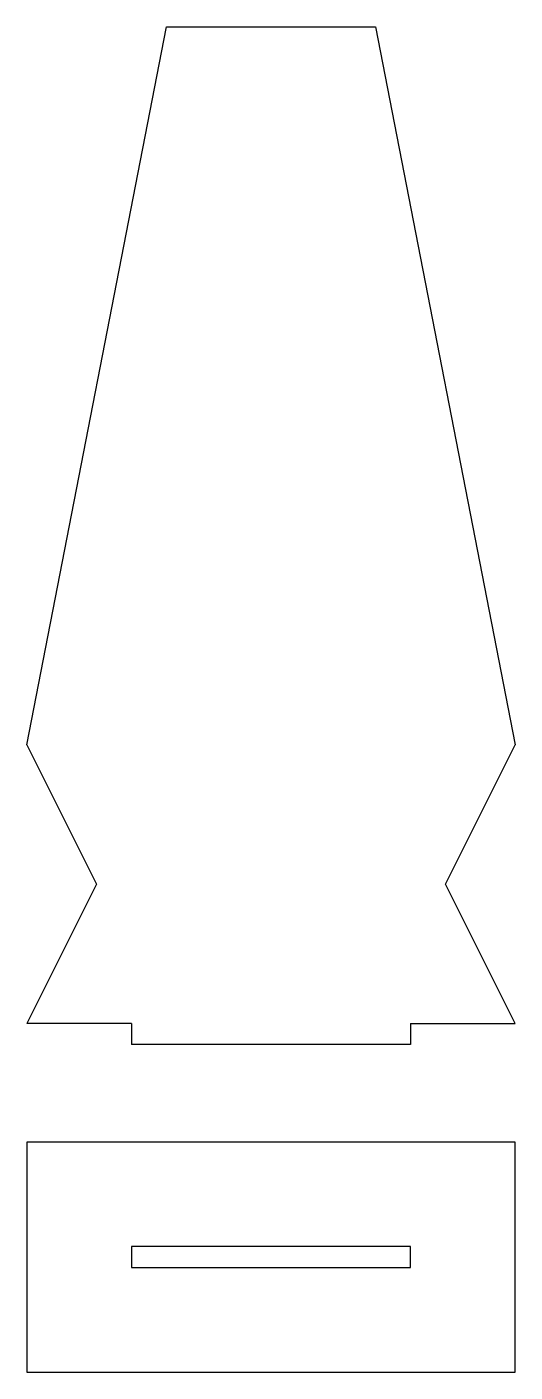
# Model space of a CAD drawing. Header units: millimetres. Extents: x 0 to 70, y 0 to 193.
import ezdxf

# ---------------------------------------------------------------- set-up
doc = ezdxf.new("R2010")
doc.units = ezdxf.units.MM

msp = doc.modelspace()

# ---------------------------------------------------------------- linework, layer by layer
at = {"color": 1, "ltscale": 0.001}
for p, q in [((0, 90), (20, 193)), ((20, 193), (50, 193)), ((50, 193), (70, 90)), ((0, 90), (10, 70)), ((60, 70), (70, 90)), ((10, 70), (0, 50)), ((70, 50), (60, 70)), ((15, 50), (0, 50)), ((15, 50), (15, 47)), ((55, 50), (55, 47)), ((55, 50), (70, 50)), ((55, 47), (15, 47)), ((70, 33), (0, 33)), ((0, 33), (0, 0)), ((70, 0), (70, 33)), ((0, 0), (70, 0))]:
    msp.add_line(p, q, dxfattribs=at)
msp.add_lwpolyline([(15, 15), (55, 15), (55, 18), (15, 18)], close=True, dxfattribs=at)

doc.saveas('drawing.dxf')
